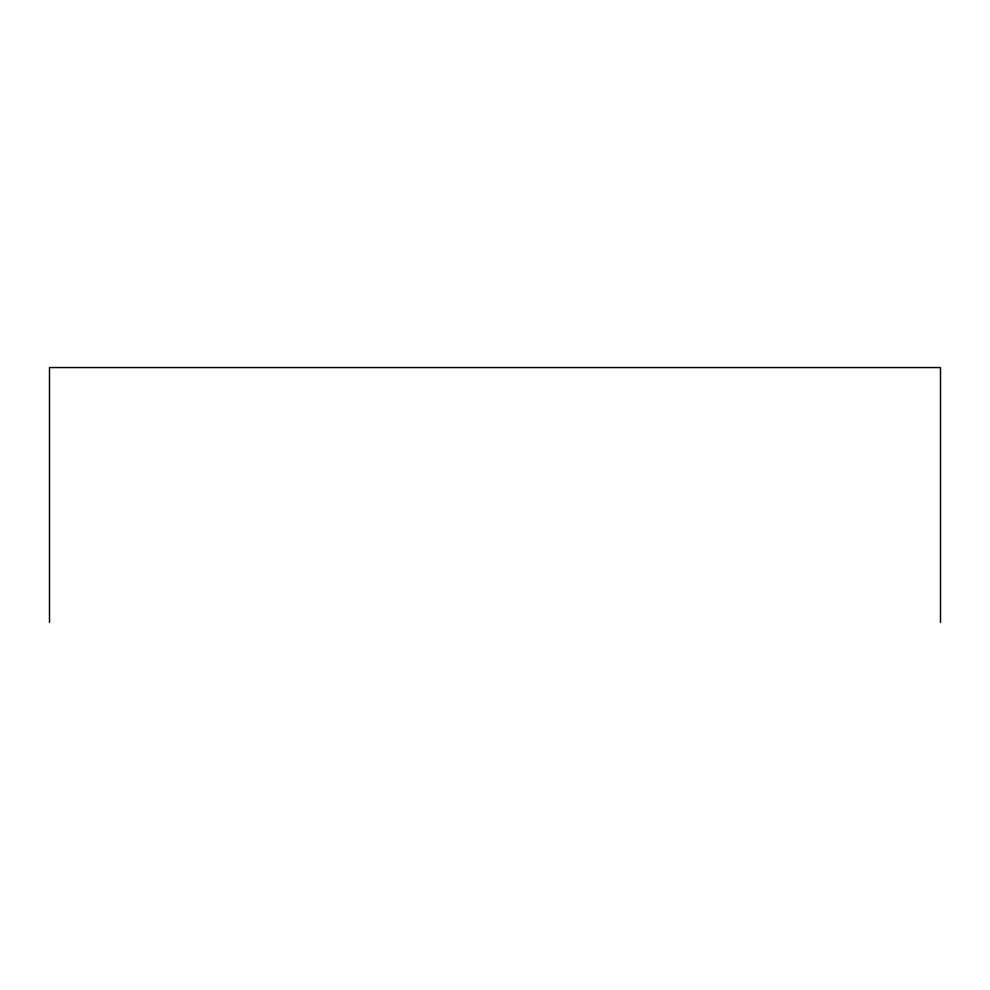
<?xml version="1.0" encoding="UTF-8"?>
<svg xmlns="http://www.w3.org/2000/svg" width="990" height="990" viewBox="0 0 990 990"><rect width="100%" height="100%" fill="white"/><g stroke="black" fill="none" stroke-linecap="round" stroke-linejoin="round"><path stroke-width="1.49" d="M940.5 622.45L940.5 367.55L49.5 367.55L49.5 622.45"/></g></svg>
